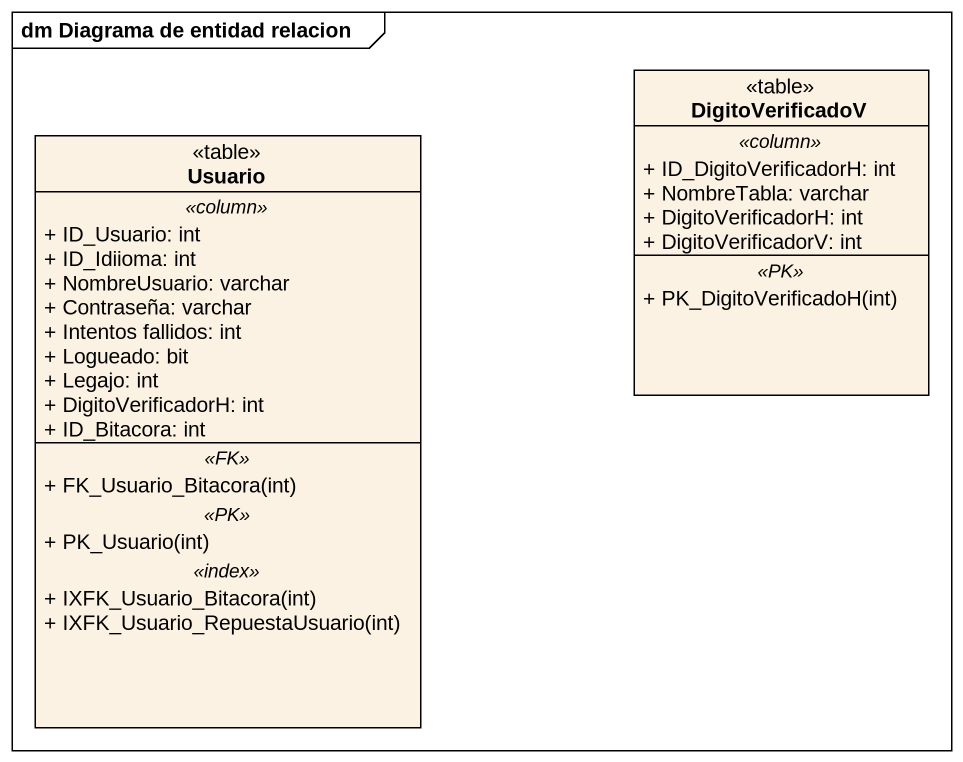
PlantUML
@startuml
mainframe dm Diagrama de entidad relacion
hide circle
hide empty members
skinparam classAttributeIconSize 0
class DigitoVerificadoV <<table>> {
  .. <<column>> ..
  + ID_DigitoVerificadorH: int
  + NombreTabla: varchar
  + DigitoVerificadorH: int
  + DigitoVerificadorV: int
  .. <<PK>> ..
  + PK_DigitoVerificadoH(int)
}
class Usuario <<table>> {
  .. <<column>> ..
  + ID_Usuario: int
  + ID_Idiioma: int
  + NombreUsuario: varchar
  + Contraseña: varchar
  + Intentos fallidos: int
  + Logueado: bit
  + Legajo: int
  + DigitoVerificadorH: int
  + ID_Bitacora: int
  .. <<FK>> ..
  + FK_Usuario_Bitacora(int)
  .. <<PK>> ..
  + PK_Usuario(int)
  .. <<index>> ..
  + IXFK_Usuario_Bitacora(int)
  + IXFK_Usuario_RepuestaUsuario(int)
}
@enduml
